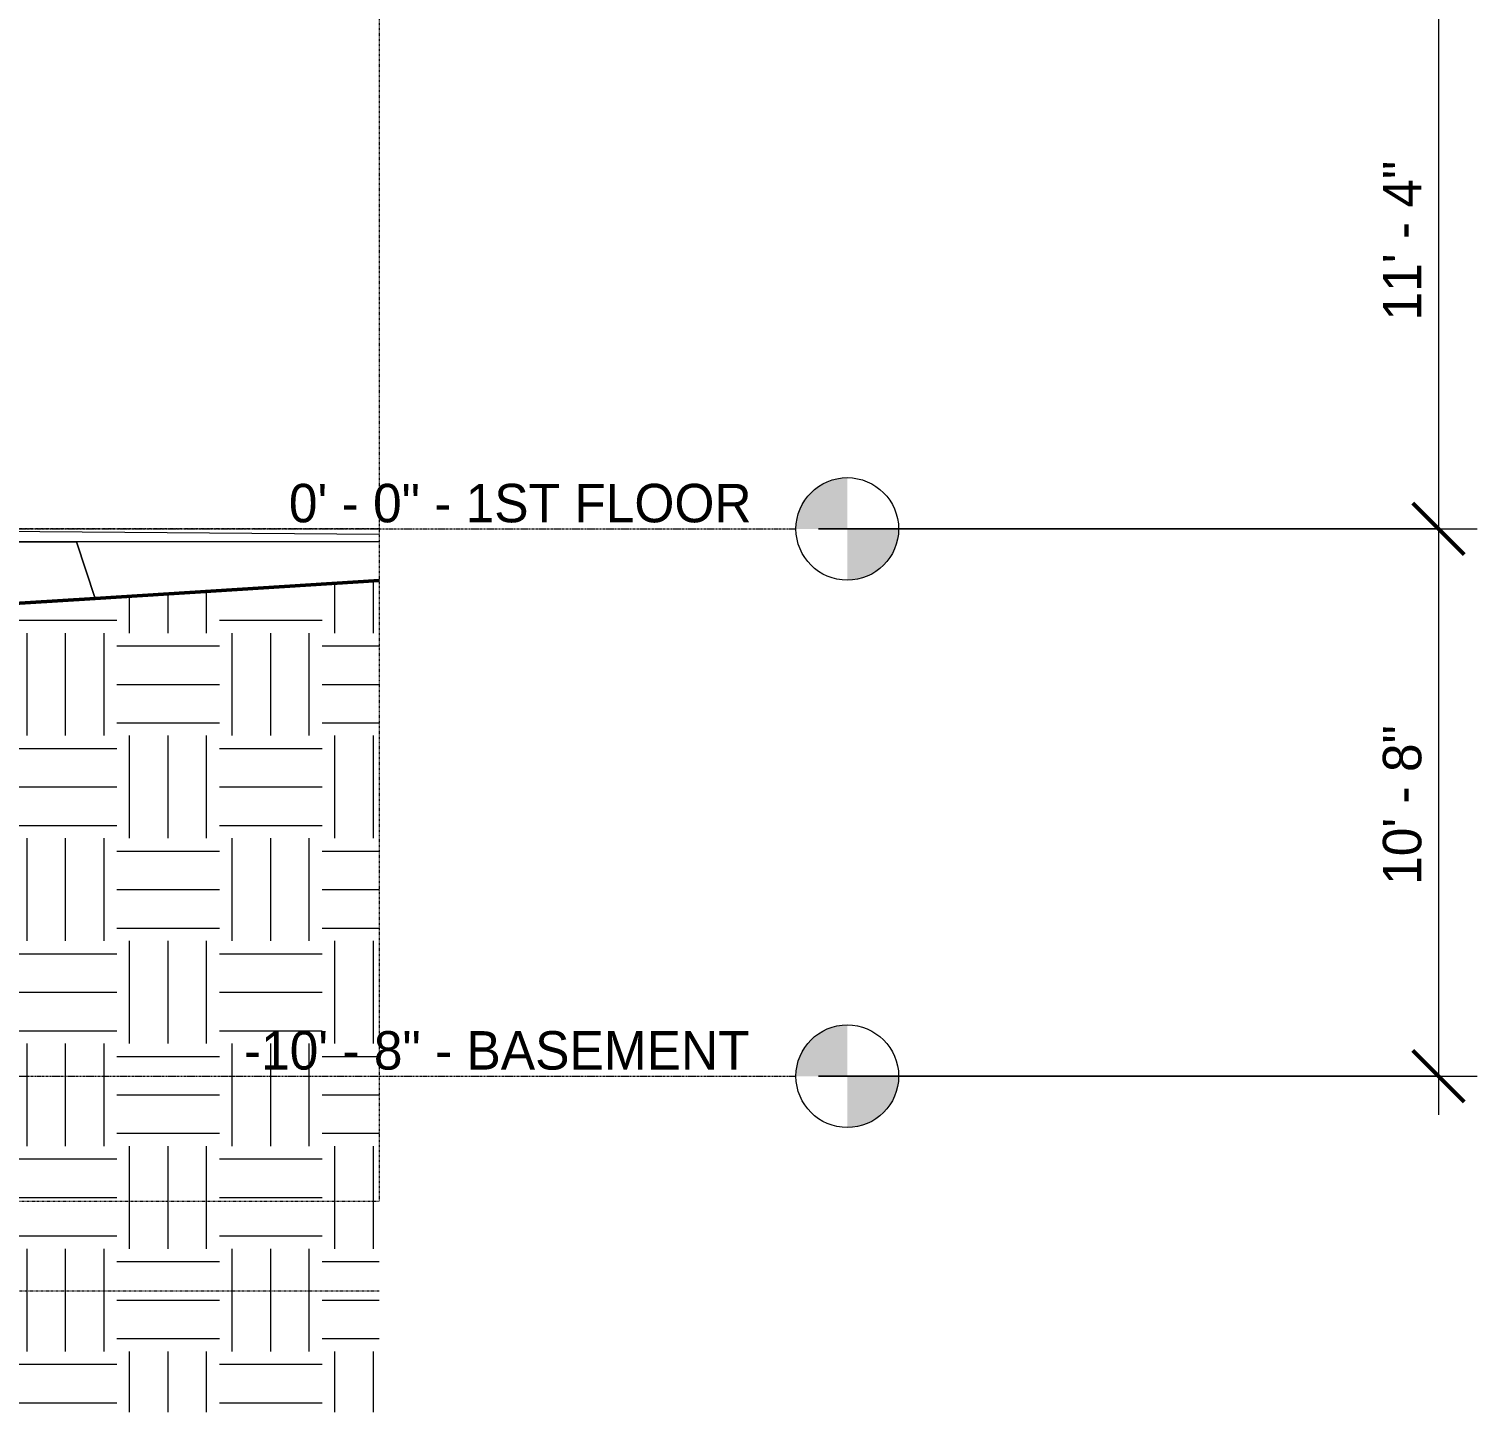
# Model space of a CAD drawing. Header units: inches. Extents: x -4168 to 1833, y -300 to 637.
# Drawn here: x 1494.7 to 1833.4, y -206.5 to 116.9 of the extents above; entities that cross this region are included whole.
import ezdxf

# ---------------------------------------------------------------- set-up
doc = ezdxf.new("R2010")
doc.units = ezdxf.units.IN
doc.header["$MEASUREMENT"] = 0
doc.linetypes.add('Aligning Line 1_8_', pattern=[0.25, 0.125, -0.125])
doc.linetypes.add('Grid Line 1_2_', pattern=[0.875, 0.5, -0.125, 0.125, -0.125])
for name, color, linetype, lineweight in [('0-5', 170, 'Continuous', 5), ('A-ANNO-DIMS', 211, 'Continuous', 9), ('A-ANNO-DIMS-96', 211, 'Continuous', 9), ('A-FLOR-LEVL', 51, 'Continuous', 9), ('A-FLOR-LEVL-1', 51, 'Grid Line 1_2_', 9), ('C-TOPO', 7, 'Continuous', 9), ('C-TOPO-1', 55, 'Continuous', 9), ('C-TOPO-2', 7, 'Continuous', 50), ('G-ANNO-SYMB', 111, 'Aligning Line 1_8_', 9)]:
    doc.layers.add(name, color=color, linetype=linetype, lineweight=lineweight)
doc.styles.add('Century Gothic', font='ufonts.com_century-gothic.ttf', dxfattribs={"height": 9})
doc.dimstyles.new('OD__1_8__Tol__', dxfattribs={"dimscale": 12, "dimtxt": 9.397514, "dimasz": 1, "dimexe": 0.75, "dimexo": 0.5, "dimgap": 0.125, "dimtad": 1, "dimdec": 3, "dimrnd": 0.125, "dimzin": 3, "dimdsep": 46, "dimlunit": 4, "dimtxsty": 'Century Gothic', "dimblk1": 'OBLIQUE', "dimblk2": 'OBLIQUE', "dimsah": 1, "dimcen": 0.09, "dimdle": 0.75, "dimazin": 0, "dimtfac": 1, "dimtdec": 4, "dimtix": 1, "dimtmove": 0, "dimatfit": 3, "dimfxl": 1, "dimtvp": 1, "dimtfill": 1, "dimfrac": 2, "dimtolj": 1, "dimtzin": 0, "dimarcsym": 2})
pattern_1 = [(0, (-10964.796, 146.633), (24, 24), [24, -24]), (0, (-10964.796, 155.633), (24, 24), [24, -24]), (0, (-10964.796, 164.633), (24, 24), [24, -24]), (90, (-10961.796, 167.633), (-24, 24), [24, -24]), (90, (-10952.796, 167.633), (-24, 24), [24, -24]), (90, (-10943.796, 167.633), (-24, 24), [24, -24])]

# ---------------------------------------------------------------- blocks, each defined once
blk = doc.blocks.new('CTR  - Topography_rvt-2-BUILDING SECTION - EAST_WEST AT RAMP - LOOKING SOUTH')
at = {"layer": 'C-TOPO'}
h = blk.add_hatch(dxfattribs=at)
h.set_pattern_fill('FP_27', color=256, style=0, pattern_type=2)
h.set_pattern_definition(pattern_1)
h.paths.add_polyline_path([(-9706.21, -206.54), (-9706.21, -12.07), (-9772.6, -16.26), (-9772.6, -206.54)], flags=0)
h = blk.add_hatch(dxfattribs=at)
h.set_pattern_fill('FP_27', color=256, style=0, pattern_type=2)
h.set_pattern_definition(pattern_1)
h.paths.add_polyline_path([(-9786.11, -206.54), (-9772.6, -206.54), (-9772.6, -16.26), (-9820.62, -19.29), (-9820.62, -206.54), (-9802.7, -206.54)], flags=0)
at = {"layer": 'C-TOPO-1'}
for p, q in [((-9829.86, -0.26), (-9706.21, -1.23)), ((-9826.02, -3), (-9776.99, -3)), ((-9807.76, -2.91), (-9706.21, -2.93)), ((-9772.6, -16.26), (-9776.99, -3)), ((-9706.21, -3), (-9776.99, -3)), ((-9776.99, -3), (-9772.6, -16.26)), ((-9706.21, -12.07), (-9772.6, -16.26)), ((-9802.7, -18.16), (-9772.6, -16.26))]:
    blk.add_line(p, q, dxfattribs=at)
at = {"layer": 'C-TOPO-2'}
for p, q in [((-9772.6, -16.26), (-9706.21, -12.07)), ((-9802.7, -18.16), (-9772.6, -16.26))]:
    blk.add_line(p, q, dxfattribs=at)
blk = doc.blocks.new('Level - Level Head - Circle-50818-BUILDING SECTION - EAST_WEST AT RAMP - LOOKING SOUTH')
at = {"layer": 'A-FLOR-LEVL'}
h = blk.add_hatch(color=256, dxfattribs=at)
edge = h.paths.add_edge_path(flags=0)
edge.add_line((-9596.72, 0), (-9608.72, 0))
edge.add_arc((-9596.72, 0), 12, 90, 180, ccw=False)
edge.add_line((-9596.72, 12), (-9596.72, 0))
h = blk.add_hatch(color=256, dxfattribs=at)
edge = h.paths.add_edge_path(flags=0)
edge.add_line((-9596.72, -12), (-9596.72, 0))
edge.add_line((-9596.72, 0), (-9584.72, 0))
edge.add_arc((-9596.72, 0), 12, 270, 360, ccw=False)
blk.add_circle((-9596.72, 0), 12, dxfattribs=at)
blk = doc.blocks.new('DIMBLOCK7-BUILDING SECTION - EAST_WEST AT RAMP - LOOKING SOUTH')
at = {"layer": 'A-ANNO-DIMS-96', "lineweight": 50}
for p, q in [((1824.36, 136), (1818.36, 142)), ((1824.36, 136), (1830.36, 130)), ((1824.36, 0), (1818.36, 6)), ((1824.36, 0), (1830.36, -6))]:
    blk.add_line(p, q, dxfattribs=at)
at = {"layer": 'A-ANNO-DIMS-96'}
for p, q in [((1679.3, 136), (1833.36, 136)), ((1824.36, 136), (1679.3, 136)), ((1824.36, 136), (1824.36, 0)), ((1824.36, 0), (1679.3, 0)), ((1679.3, 0), (1833.36, 0))]:
    blk.add_line(p, q, dxfattribs=at)
at = {"layer": 'A-ANNO-DIMS-96', "color": 0, "insert": (1811.33, 48.76), "char_height": 9, "width": 46.1821, "attachment_point": 1, "rotation": 90, "line_spacing_factor": 0.984502, "style": 'Century Gothic', "bg_fill": 3, "box_fill_scale": 1.25, "bg_fill_color": 256, "bg_fill_true_color": 13158600, "bg_fill_transparency": 0}
blk.add_mtext('11\' - 4"', dxfattribs=at)
blk = doc.blocks.new('_Oblique')
at = {"color": 0, "linetype": 'ByBlock', "lineweight": -2}
blk.add_line((-0.5, -0.5), (0.5, 0.5), dxfattribs=at)
blk = doc.blocks.new('DIMBLOCK8-BUILDING SECTION - EAST_WEST AT RAMP - LOOKING SOUTH')
at = {"layer": 'A-ANNO-DIMS-96', "lineweight": 50}
for p, q in [((1824.36, 0), (1818.36, 6)), ((1824.36, 0), (1830.36, -6)), ((1824.36, -128), (1818.36, -122)), ((1824.36, -128), (1830.36, -134))]:
    blk.add_line(p, q, dxfattribs=at)
at = {"layer": 'A-ANNO-DIMS-96'}
for p, q in [((1824.36, 0), (1679.3, 0)), ((1824.36, 0), (1824.36, -137)), ((1679.3, 0), (1833.36, 0)), ((1679.3, -128), (1833.36, -128)), ((1824.36, -128), (1679.3, -128))]:
    blk.add_line(p, q, dxfattribs=at)
at = {"layer": 'A-ANNO-DIMS-96', "color": 0, "insert": (1811.33, -83.24), "char_height": 9, "width": 46.1821, "attachment_point": 1, "rotation": 90, "line_spacing_factor": 0.984502, "style": 'Century Gothic', "bg_fill": 3, "box_fill_scale": 1.25, "bg_fill_color": 256, "bg_fill_true_color": 13158600, "bg_fill_transparency": 0}
blk.add_mtext('10\' - 8"', dxfattribs=at)

msp = doc.modelspace()

# ---------------------------------------------------------------- linework, layer by layer
at = {"layer": 'A-FLOR-LEVL-1'}
for p, q in [((-1101.901, 0), (1674.0755, 0)), ((-1101.901, -128), (1674.0755, -128))]:
    msp.add_line(p, q, dxfattribs=at)
at = {"layer": 'G-ANNO-SYMB'}
for p, q in [((1576.5527, 526.9531), (1576.5527, -157.3105)), ((1576.5784, 0), (-1178.9656, 0)), ((1576.5527, -157.3105), (-1178.9656, -157.3105)), ((1576.5784, -178.2392), (-1178.9656, -178.2392))]:
    msp.add_line(p, q, dxfattribs=at)

# ---------------------------------------------------------------- block references
at = {"layer": '0-5'}
msp.add_blockref('CTR  - Topography_rvt-2-BUILDING SECTION - EAST_WEST AT RAMP - LOOKING SOUTH', (11282.793, 0), dxfattribs=at)
at = {"layer": 'A-FLOR-LEVL'}
for p in [(11282.793, 0), (11282.793, -128)]:
    msp.add_blockref('Level - Level Head - Circle-50818-BUILDING SECTION - EAST_WEST AT RAMP - LOOKING SOUTH', p, dxfattribs=at)

# ---------------------------------------------------------------- texts
at = {"layer": 'A-FLOR-LEVL', "char_height": 9, "attachment_point": 1, "style": 'Century Gothic'}
for s, insert, width in [('0\' - 0" - 1ST FLOOR', (1555.4623, 10.5508), 129.987), ('-10\' - 8" - BASEMENT', (1544.9553, -117.4492), 142.713)]:
    msp.add_mtext(s, dxfattribs=dict(at, insert=insert, width=width))

# ---------------------------------------------------------------- next in the draw order: dimensions: what is measured, and where the dimension line sits
at = {"layer": 'A-ANNO-DIMS'}
dim = msp.add_linear_dim(base=(1824.3628, 0), p1=(1673.3027, 136), p2=(1673.3027, 0), angle=90, dimstyle='OD__1_8__Tol__', override={"dimpost": '<>', "dimfxl": 136}, dxfattribs=at)
dim.commit()
dim.dimension.update_dxf_attribs({"geometry": 'DIMBLOCK7-BUILDING SECTION - EAST_WEST AT RAMP - LOOKING SOUTH', "text_midpoint": (1818.2497, 68)})

# ---------------------------------------------------------------- next in the draw order: dimensions: what is measured, and where the dimension line sits
dim = msp.add_linear_dim(base=(1824.3628, -128), p1=(1673.3027, 0), p2=(1673.3027, -128), angle=90, dimstyle='OD__1_8__Tol__', override={"dimpost": '<>', "dimfxl": 128}, dxfattribs=at)
dim.commit()
dim.dimension.update_dxf_attribs({"geometry": 'DIMBLOCK8-BUILDING SECTION - EAST_WEST AT RAMP - LOOKING SOUTH', "text_midpoint": (1818.1365, -64)})

doc.saveas('drawing.dxf')
